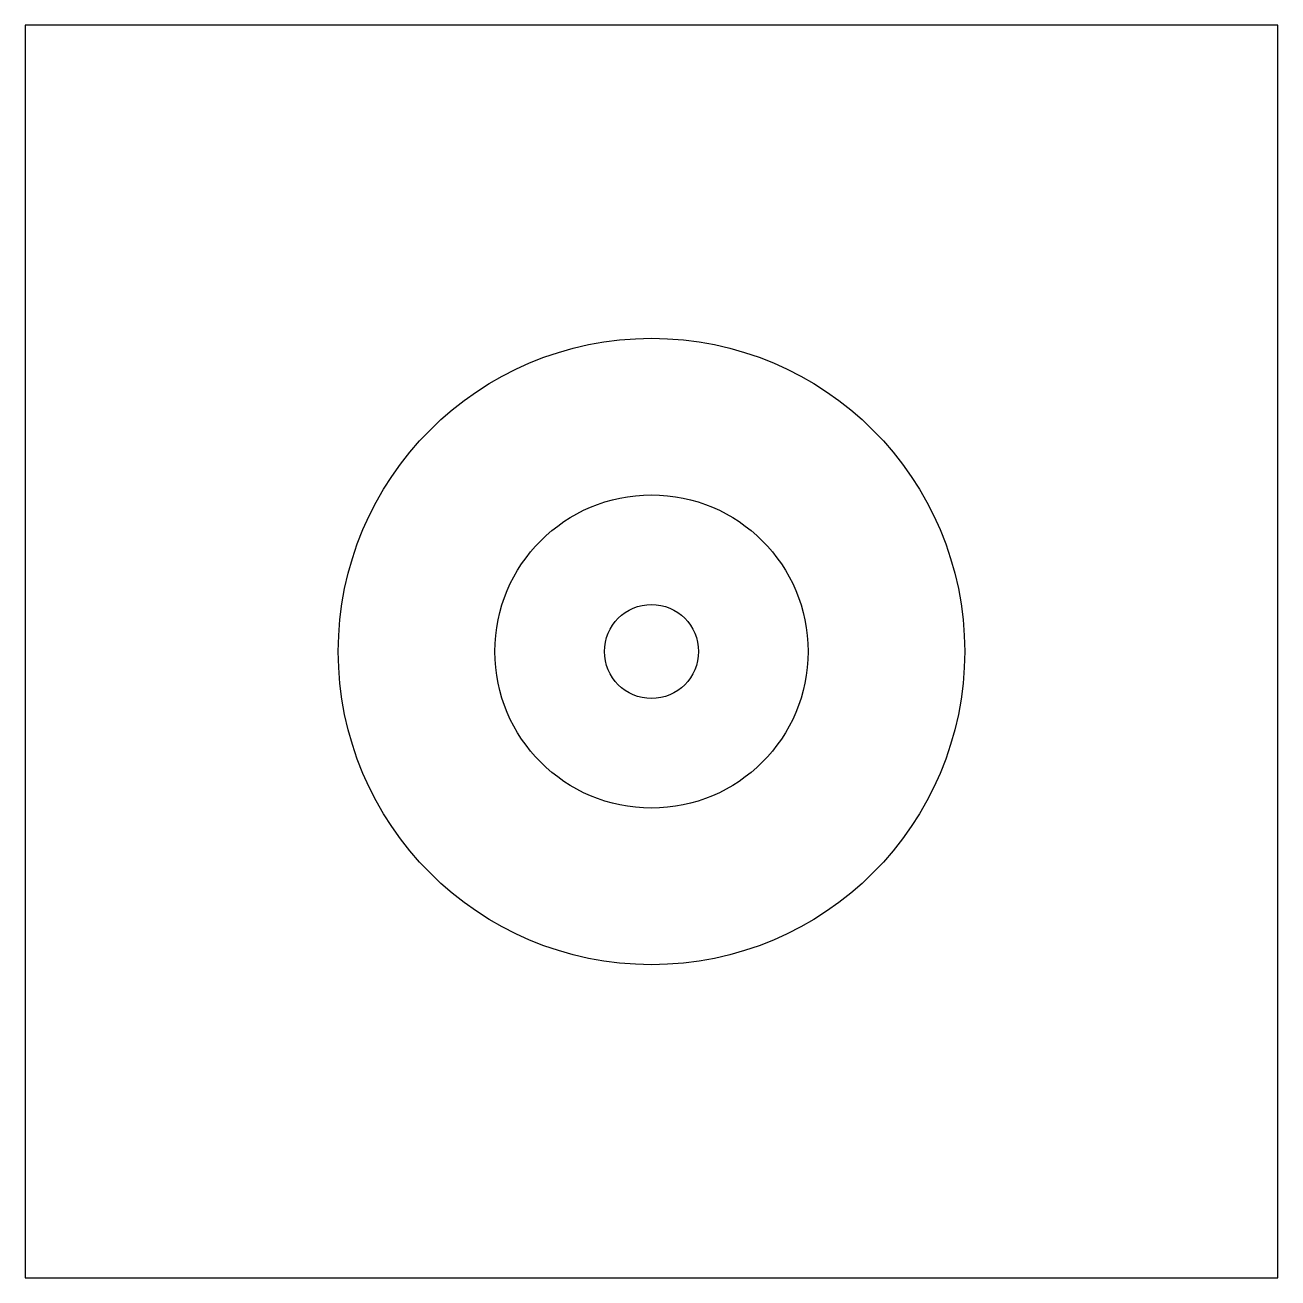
# Model space of a CAD drawing. Header units: millimetres. Extents: x 0 to 80, y 0 to 80.
import ezdxf

# ---------------------------------------------------------------- set-up
doc = ezdxf.new("R2010")
doc.units = ezdxf.units.MM
doc.layers.get('0').update_dxf_attribs({"linetype": 'CONTINUOUS'})

msp = doc.modelspace()

# ---------------------------------------------------------------- linework, layer by layer
for p, q in [((80, 80), (0, 80)), ((0, 80), (0, 0)), ((80, 0), (80, 80)), ((0, 0), (80, 0))]:
    msp.add_line(p, q)
for radius in [20, 10, 3]:
    msp.add_circle((40, 40), radius)

doc.saveas('drawing.dxf')
